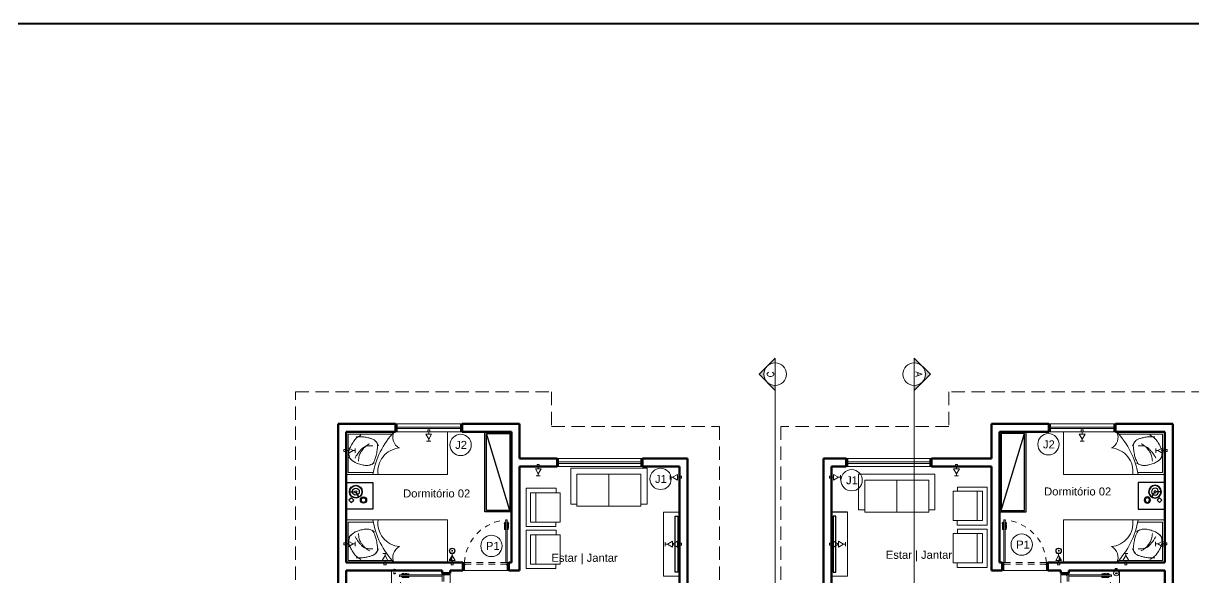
# Model space of a CAD drawing. Header units: inches. Extents: x 179605 to 179710, y 9196007 to 9196046.
# Drawn here: x 179658.79 to 179680.73, y 9196035.99 to 9196046.38 of the extents above; entities that cross this region are included whole.
import ezdxf
from ezdxf.enums import TextEntityAlignment as Align

# ---------------------------------------------------------------- set-up
doc = ezdxf.new("R2010")
doc.units = ezdxf.units.IN
doc.header["$MEASUREMENT"] = 0
for name, pattern in [('CONTINU', [0]), ('DASHED2', [0.375, 0.25, -0.125]), ('HIDDEN', [0.375, 0.25, -0.125]), ('HIDDEN2', [0.1875, 0.125, -0.0625])]:
    doc.linetypes.add(name, pattern=pattern)
for name, color, linetype, lineweight in [('ESQUADRIA', 7, 'Continuous', 5), ('PAREDE', 7, 'Continuous', 50), ('PISO', 7, 'Continuous', 5), ('PROJEÇÃO', 7, 'DASHED2', 0), ('SÍMBOLO', 7, 'Continuous', 5)]:
    doc.layers.add(name, color=color, linetype=linetype, lineweight=lineweight)
for name, color, linetype in [('ILUMINAÇÃO', 3, 'Continuous'), ('LAYOUT', 7, 'CONTINU'), ('PTO', 1, 'Continuous'), ('TEXTO', 250, 'Continuous')]:
    doc.layers.add(name, color=color, linetype=linetype)
doc.styles.add('ARCAD2', font='romand.shx')
doc.styles.add('R_60_1-100', font='swissl.ttf', dxfattribs={"height": 0.15})
doc.styles.add('R_80_1-75', font='swissl.ttf', dxfattribs={"height": 0.15})
doc.styles.get("Standard").update_dxf_attribs({"font": ''})
doc.styles.get('STANDARD').set_extended_font_data('txt.shx')

# ---------------------------------------------------------------- blocks, each defined once
blk = doc.blocks.new('PORTA80_PB')
at = {"layer": 'ESQUADRIA'}
for p, q in [((0.004, 0.896), (0, 0.876)), ((0.011, 0.896), (0.004, 0.896)), ((0.02, 0.906), (0.013, 0.906)), ((0.02, 0.906), (0.02, 0.776)), ((0.03, 0.896), (0.02, 0.896)), ((0.055, 0.896), (0.065, 0.896)), ((0.065, 0.906), (0.065, 0.776)), ((0.065, 0.906), (0.073, 0.906)), ((0.074, 0.896), (0.081, 0.896)), ((0.081, 0.896), (0.085, 0.876)), ((0.008, 0.876), (0, 0.876)), ((0.03, 0.876), (0.02, 0.876)), ((0.055, 0.876), (0.065, 0.876)), ((0.077, 0.876), (0.085, 0.876)), ((0.83, 0), (0.03, 0))]:
    blk.add_line(p, q, dxfattribs=at)
for points in [[(0.03, 0.15), (0.055, 0.15), (0.055, 0.95), (0.03, 0.95)], [(0, 0), (0.03, 0), (0.03, 0.15), (0, 0.15)], [(0.04, 0.11), (0.03, 0.11), (0.03, 0.12), (0.04, 0.12)], [(0.82, 0.12), (0.83, 0.12), (0.83, 0.11), (0.82, 0.11)], [(0.83, 0), (0.86, 0), (0.86, 0.15), (0.83, 0.15)]]:
    blk.add_lwpolyline(points, close=True, dxfattribs=at)
at = {"layer": 'ESQUADRIA', "linetype": 'HIDDEN2'}
blk.add_lwpolyline([(0.03, 0.12), (0.83, 0.12), (0.83, 0.15), (0.03, 0.15)], close=True, dxfattribs=at)
at = {"layer": 'ESQUADRIA'}
for centre, radius, start, end in [((0.433, 0.826), 0.428, 169.2602, 186.6551), ((-0.348, 0.826), 0.428, 353.3449, 10.7398), ((0.014, 0.777), 0.00614, 187.1872, 352.0859), ((0.071, 0.777), 0.00614, 187.9141, 352.8128)]:
    blk.add_arc(centre, radius, start, end, dxfattribs=at)
at = {"layer": 'ESQUADRIA', "linetype": 'HIDDEN', "ltscale": 0.4}
blk.add_arc((-0.015, 0.105), 0.847, 3.0716, 86.9284, dxfattribs=at)
blk = doc.blocks.new('A$C786F5E89')
at = {"layer": 'LAYOUT', "lineweight": 20}
for p, q in [((0.04, 1.86), (0.04, 1.032)), ((0.76, 1.86), (0.04, 1.86)), ((0.76, 1.393), (0.76, 1.86))]:
    blk.add_line(p, q, dxfattribs=at)
blk.add_lwpolyline([(0.8, 1.9), (0, 1.9), (0, 0), (0.8, 0)], close=True, dxfattribs=at)
for points in [[(0.056, 1.621, -0.050543), (0.118, 1.708, -0.064376), (0.181, 1.763, -0.03352), (0.264, 1.811, -0.039598), (0.339, 1.841, -0.109626), (0.414, 1.847, -0.0754), (0.518, 1.817)], [(0.473, 1.846, -0.057152), (0.551, 1.763, -0.075208), (0.591, 1.687, -0.030275), (0.617, 1.599, -0.036967), (0.628, 1.524, -0.089016), (0.621, 1.457, -0.061822), (0.582, 1.369)], [(0.092, 1.712, 0.034352), (0.089, 1.61, 0.04249), (0.1, 1.528, 0.015911), (0.117, 1.457, 0.020937), (0.135, 1.403, 0.121269), (0.173, 1.348, 0.080025), (0.259, 1.293)], [(0.222, 1.46, -0.040593), (0.263, 1.524, -0.055645), (0.3, 1.564, -0.015363), (0.335, 1.591, -0.01263), (0.378, 1.622, -0.082628), (0.447, 1.653, -0.061291), (0.547, 1.668)], [(0.261, 1.401, -0.103492), (0.27, 1.53, -0.14369), (0.32, 1.609, -0.007817), (0.364, 1.647, -0.010698), (0.398, 1.674, -0.020146), (0.437, 1.701, -0.015912), (0.489, 1.732)], [(0.609, 1.408, -0.033461), (0.514, 1.359, -0.04596), (0.44, 1.335, -0.01901), (0.342, 1.317, -0.025886), (0.269, 1.31, -0.088683), (0.213, 1.317, -0.020726), (0.178, 1.33)]]:
    blk.add_lwpolyline(points, format="xyb", dxfattribs=at)
for centre, radius, start, end in [((1.063, -0.127), 1.549, 99.7881, 133.342), ((0.741, 0.862), 0.442, 82.301, 175.0186), ((0.1, 0.8), 0.224, 26.5651, 116.5651)]:
    blk.add_arc(centre, radius, start, end, dxfattribs=at)
blk = doc.blocks.new('A$C73877B83')
at = {"layer": 'LAYOUT'}
for p, q in [((0.275, 0.243), (0.187, 0.192)), ((0.171, 0.063), (0.171, 0.165))]:
    blk.add_line(p, q, dxfattribs=at)
for points in [[(0.5, 0), (0, 0), (0, 0.5), (0.5, 0.5)], [(0.286, 0.1), (0.33, 0.053), (0.375, 0.096), (0.331, 0.143)]]:
    blk.add_lwpolyline(points, close=True, dxfattribs=at)
for centre, radius in [((0.171, 0.183), 0.12), ((0.171, 0.183), 0.114), ((0.171, 0.183), 0.0646), ((0.327, 0.327), 0.059), ((0.327, 0.327), 0.043), ((0.171, 0.183), 0.0184)]:
    blk.add_circle(centre, radius, dxfattribs=at)
blk = doc.blocks.new('A$C161E2D06')
at = {"layer": 'LAYOUT'}
blk.add_line((0.03, 1.47), (0.47, 0.03), dxfattribs=at)
for points in [[(0, 1.5), (0.5, 1.5), (0.5, 0), (0, 0)], [(0.03, 1.47), (0.47, 1.47), (0.47, 0.03), (0.03, 0.03)]]:
    blk.add_lwpolyline(points, close=True, dxfattribs=at)
blk = doc.blocks.new('A$C39A72CA2')
at = {"layer": 'ESQUADRIA'}
for points in [[(0, 0), (0.03, 0), (0.03, 0.15), (0, 0.15)], [(1.22, 0), (0.03, 0), (0.03, 0.15), (1.22, 0.15)], [(0.03, 0.058), (1.22, 0.058), (1.22, 0.088), (0.03, 0.088)], [(1.22, 0), (1.25, 0), (1.25, 0.15), (1.22, 0.15)]]:
    blk.add_lwpolyline(points, close=True, dxfattribs=at)
blk = doc.blocks.new('A$C4C83112E')
at = {"layer": 'ESQUADRIA'}
for points in [[(0.03, 0), (0, 0), (0, 0.15), (0.03, 0.15)], [(0.03, 0), (1.57, 0), (1.57, 0.15), (0.03, 0.15)], [(1.57, 0.058), (0.03, 0.058), (0.03, 0.088), (1.57, 0.088)], [(1.6, 0), (1.57, 0), (1.57, 0.15), (1.6, 0.15)]]:
    blk.add_lwpolyline(points, close=True, dxfattribs=at)
blk = doc.blocks.new('A$C71760755')
at = {"layer": 'LAYOUT', "lineweight": 20}
for p, q in [((0, 0.05), (0, 0.88)), ((0, 0.88), (1.76, 0.88)), ((1.76, 0.88), (1.76, 0.05)), ((0.14, 0), (0.14, 0.74)), ((0.14, 0.74), (1.62, 0.74)), ((0.88, 0.74), (0.88, 0)), ((1.62, 0.74), (1.62, 0)), ((0.14, 0.05), (0, 0.05)), ((1.62, 0.05), (1.76, 0.05)), ((0.14, 0), (1.62, 0))]:
    blk.add_line(p, q, dxfattribs=at)
blk = doc.blocks.new('A$C62A36329')
at = {"layer": 'LAYOUT', "lineweight": 20}
for p, q in [((0, 0.802), (0, 0.102)), ((0.899, 0.802), (0, 0.802)), ((0.1, 0.102), (0.1, 0.695)), ((0.1, 0.695), (0.789, 0.695)), ((0.1, 0.569), (0.789, 0.569)), ((0.789, 0.695), (0.789, 0.096)), ((0.899, 0.096), (0.899, 0.802)), ((0, 0.102), (0.1, 0.102)), ((0.1, 0), (0.1, 0.102)), ((0.789, 0), (0.1, 0)), ((0.789, 0.096), (0.789, 0)), ((0.789, 0.096), (0.899, 0.096))]:
    blk.add_line(p, q, dxfattribs=at)
blk = doc.blocks.new('A$C706E4DCE')
at = {"layer": 'LAYOUT'}
for p, q in [((0, 0), (0, 0.05)), ((0, 0.05), (1.046, 0.05)), ((1.046, 0), (0, 0)), ((0.046, 0.073), (0.03, 0.05)), ((0.067, 0.082), (0.979, 0.082)), ((1, 0.073), (1.016, 0.05)), ((1.046, 0.05), (1.046, 0))]:
    blk.add_line(p, q, dxfattribs=at)
for centre, start, end in [((0.067, 0.052), 90, 135), ((0.979, 0.052), 45, 90)]:
    blk.add_arc(centre, 0.03, start, end, dxfattribs=at)
blk = doc.blocks.new('TTA30')
at = {"lineweight": 5}
for p, q in [((-0.139, 0.34), (0, 0.58)), ((-0.1, 0.68), (0.1, 0.68)), ((0, 0.68), (0, 0.58)), ((0.139, 0.34), (0, 0.58)), ((-0.139, 0.1), (0, 0.34)), ((-0.139, 0.34), (0.139, 0.34)), ((-0.139, 0.1), (0.139, 0.1)), ((-0.05, 0), (-0.05, -0.1)), ((-0.05, 0), (0.05, 0)), ((0.139, 0.1), (0, 0.34)), ((0, 0.1), (0, 0)), ((0.05, 0), (0.05, -0.1)), ((-0.05, -0.1), (0.05, -0.1))]:
    blk.add_line(p, q, dxfattribs=at)
blk = doc.blocks.new('ta30')
at = {"lineweight": 5}
for p, q in [((-0.139, 0.1), (0, 0.34)), ((-0.139, 0.1), (0.139, 0.1)), ((-0.1, 0.44), (0.1, 0.44)), ((-0.05, 0), (-0.05, -0.1)), ((-0.05, 0), (0.05, 0)), ((0, 0.44), (0, 0.34)), ((0.139, 0.1), (0, 0.34)), ((0, 0.1), (0, 0)), ((0.05, 0), (0.05, -0.1)), ((-0.05, -0.1), (0.05, -0.1))]:
    blk.add_line(p, q, dxfattribs=at)
blk = doc.blocks.new('TA100')
at = {"lineweight": 5}
for p, q in [((-0.139, 0.1), (0, 0.34)), ((-0.139, 0.1), (0, 0.1)), ((-0.1, 0.44), (0.1, 0.44)), ((-0.05, 0), (0.05, 0)), ((-0.05, 0), (-0.05, -0.1)), ((0, 0.44), (0, 0.34)), ((0.139, 0.1), (0, 0.34)), ((0, 0.1), (0, 0)), ((0, 0.1), (0.139, 0.1)), ((0.05, 0), (0.05, -0.1)), ((-0.05, -0.1), (0.05, -0.1))]:
    blk.add_line(p, q, dxfattribs=at)
blk.add_solid([(0, 0.1), (0, 0.34), (-0.139, 0.1)], dxfattribs=at)
blk = doc.blocks.new('INTERRUP SIMP 1 TC')
at = {"lineweight": 5}
for p, q in [((-5, 2.5), (-5, -2.5)), ((0, 2.5), (-5, 2.5)), ((0, 2.5), (0, -2.5)), ((0, -2.5), (-5, -2.5)), ((0, 0), (0, 0))]:
    blk.add_line(p, q, dxfattribs=at)
at = {"lineweight": 5, "ltscale": 0.5}
blk.add_circle((6.3, 0), 6.33, dxfattribs=at)

msp = doc.modelspace()

# ---------------------------------------------------------------- hatches: boundary and pattern name
at = {"layer": 'SÍMBOLO'}
h = msp.add_hatch(color=256, dxfattribs=at)
edge = h.paths.add_edge_path()
edge.add_line((179672.889, 9196039.591), (179672.889, 9196039.498))
edge.add_line((179672.889, 9196039.498), (179672.585, 9196039.802))
edge.add_line((179672.585, 9196039.802), (179672.889, 9196040.105))
edge.add_line((179672.889, 9196040.105), (179672.889, 9196040.013))
edge.add_arc((179672.889, 9196039.802), 0.211, 450, 630)
h = msp.add_hatch(color=256, dxfattribs=at)
edge = h.paths.add_edge_path()
edge.add_line((179675.496, 9196039.591), (179675.496, 9196039.498))
edge.add_line((179675.496, 9196039.498), (179675.799, 9196039.802))
edge.add_line((179675.799, 9196039.802), (179675.496, 9196040.105))
edge.add_line((179675.496, 9196040.105), (179675.496, 9196040.013))
edge.add_arc((179675.496, 9196039.802), 0.211, -90, 90, ccw=False)

# ---------------------------------------------------------------- linework, layer by layer
at = {"color": 102, "lineweight": 40}
msp.add_lwpolyline([(179604.631, 9196046.38), (179691.875, 9196046.38), (179691.875, 9196006.604), (179604.631, 9196006.604)], close=True, dxfattribs=at)
at = {"layer": 'ILUMINAÇÃO'}
for centre in [(179666.834, 9196036.49), (179678.204, 9196036.49)]:
    msp.add_circle(centre, 0.0495, dxfattribs=at)
at = {"layer": 'LAYOUT', "lineweight": 20}
for p, q in [((179670.794, 9196037.215), (179670.794, 9196036.015)), ((179671.094, 9196037.215), (179670.794, 9196037.215)), ((179674.244, 9196037.215), (179674.244, 9196036.015)), ((179671.094, 9196036.015), (179670.794, 9196036.015)), ((179673.944, 9196036.015), (179674.244, 9196036.015))]:
    msp.add_line(p, q, dxfattribs=at)
at = {"layer": 'LAYOUT'}
msp.add_line((179674.244, 9196037.215), (179673.944, 9196037.215), dxfattribs=at)
at = {"layer": 'PAREDE'}
for p, q in [((179664.694, 9196038.869), (179664.694, 9196036.119)), ((179664.694, 9196038.869), (179665.769, 9196038.869)), ((179665.769, 9196038.869), (179665.769, 9196038.719)), ((179667.019, 9196038.869), (179668.094, 9196038.869)), ((179667.019, 9196038.869), (179667.019, 9196038.719)), ((179668.094, 9196038.869), (179668.094, 9196038.219)), ((179676.944, 9196038.869), (179676.944, 9196038.219)), ((179678.019, 9196038.869), (179676.944, 9196038.869)), ((179678.019, 9196038.869), (179678.019, 9196038.719)), ((179680.344, 9196038.869), (179679.269, 9196038.869)), ((179679.269, 9196038.869), (179679.269, 9196038.719)), ((179680.344, 9196038.869), (179680.344, 9196036.119)), ((179664.844, 9196038.719), (179664.844, 9196036.269)), ((179664.844, 9196038.719), (179665.769, 9196038.719)), ((179667.019, 9196038.719), (179667.944, 9196038.719)), ((179667.944, 9196038.719), (179667.944, 9196036.269)), ((179677.094, 9196038.719), (179677.094, 9196036.269)), ((179678.019, 9196038.719), (179677.094, 9196038.719)), ((179680.194, 9196038.719), (179679.269, 9196038.719)), ((179680.194, 9196038.719), (179680.194, 9196036.269)), ((179668.799, 9196038.219), (179668.094, 9196038.219)), ((179668.799, 9196038.219), (179668.799, 9196038.069)), ((179671.244, 9196038.219), (179670.399, 9196038.219)), ((179670.399, 9196038.219), (179670.399, 9196038.069)), ((179671.244, 9196038.219), (179671.244, 9196033.119)), ((179673.794, 9196038.219), (179673.794, 9196033.119)), ((179673.794, 9196038.219), (179674.219, 9196038.219)), ((179674.219, 9196038.219), (179674.219, 9196038.069)), ((179675.819, 9196038.219), (179676.944, 9196038.219)), ((179675.819, 9196038.219), (179675.819, 9196038.069)), ((179668.094, 9196038.069), (179668.094, 9196036.119)), ((179668.799, 9196038.069), (179668.094, 9196038.069)), ((179671.094, 9196038.069), (179670.399, 9196038.069)), ((179671.094, 9196038.069), (179671.094, 9196033.269)), ((179673.944, 9196038.069), (179673.944, 9196033.269)), ((179673.944, 9196038.069), (179674.219, 9196038.069)), ((179675.819, 9196038.069), (179676.944, 9196038.069)), ((179676.944, 9196038.069), (179676.944, 9196036.119)), ((179664.694, 9196036.119), (179664.694, 9196034.419)), ((179664.844, 9196036.269), (179667.034, 9196036.269)), ((179664.844, 9196036.119), (179664.844, 9196034.419)), ((179664.844, 9196036.119), (179666.644, 9196036.119)), ((179666.644, 9196036.119), (179666.644, 9196036.069)), ((179666.794, 9196036.119), (179666.794, 9196036.069)), ((179666.794, 9196036.119), (179667.034, 9196036.119)), ((179667.034, 9196036.269), (179667.034, 9196036.119)), ((179667.894, 9196036.269), (179667.894, 9196036.119)), ((179667.894, 9196036.269), (179667.944, 9196036.269)), ((179667.894, 9196036.119), (179668.094, 9196036.119)), ((179677.144, 9196036.119), (179676.944, 9196036.119)), ((179677.144, 9196036.269), (179677.094, 9196036.269)), ((179677.144, 9196036.269), (179677.144, 9196036.119)), ((179678.004, 9196036.269), (179678.004, 9196036.119)), ((179680.194, 9196036.269), (179678.004, 9196036.269)), ((179678.244, 9196036.119), (179678.004, 9196036.119)), ((179678.244, 9196036.119), (179678.244, 9196036.069)), ((179678.394, 9196036.119), (179678.394, 9196036.069)), ((179680.194, 9196036.119), (179678.394, 9196036.119)), ((179680.194, 9196036.119), (179680.194, 9196034.419)), ((179680.344, 9196036.119), (179680.344, 9196034.419)), ((179666.644, 9196036.069), (179666.794, 9196036.069)), ((179678.394, 9196036.069), (179678.244, 9196036.069))]:
    msp.add_line(p, q, dxfattribs=at)
at = {"layer": 'PISO'}
for p, q in [((179665.694, 9196036.119), (179665.694, 9196035.319)), ((179679.344, 9196036.119), (179679.344, 9196035.319))]:
    msp.add_line(p, q, dxfattribs=at)
at = {"layer": 'PROJEÇÃO'}
for points in [[(179671.844, 9196028.219), (179671.844, 9196022.019), (179663.894, 9196022.019), (179663.894, 9196025.919), (179663.894, 9196025.919), (179663.894, 9196026.519), (179663.894, 9196026.519), (179663.894, 9196030.419), (179663.894, 9196030.419), (179663.894, 9196031.069), (179663.894, 9196031.069), (179663.894, 9196034.969), (179663.894, 9196034.969), (179663.894, 9196035.569), (179663.894, 9196035.569), (179663.894, 9196039.469), (179668.694, 9196039.469), (179668.694, 9196038.819), (179671.844, 9196038.819), (179671.844, 9196033.269)], [(179672.994, 9196028.219), (179672.994, 9196022.019), (179680.944, 9196022.019), (179680.944, 9196025.919), (179680.944, 9196025.919), (179680.944, 9196026.469), (179680.944, 9196026.469), (179680.944, 9196030.419), (179680.944, 9196030.419), (179680.944, 9196031.069), (179680.944, 9196031.069), (179680.944, 9196034.969), (179680.944, 9196034.969), (179680.944, 9196035.569), (179680.944, 9196035.569), (179680.944, 9196039.469), (179676.144, 9196039.469), (179676.144, 9196038.819), (179672.994, 9196038.819), (179672.994, 9196033.269)]]:
    msp.add_lwpolyline(points, dxfattribs=at)
at = {"layer": 'SÍMBOLO'}
for p, q in [((179672.587, 9196039.802), (179672.889, 9196040.105)), ((179672.889, 9196040.105), (179672.889, 9196040.013)), ((179675.799, 9196039.802), (179675.496, 9196040.105)), ((179675.496, 9196040.105), (179675.496, 9196040.013)), ((179672.889, 9196040.013), (179672.889, 9196039.591)), ((179675.496, 9196040.013), (179675.496, 9196039.591)), ((179672.889, 9196039.498), (179672.587, 9196039.802)), ((179675.496, 9196039.498), (179675.799, 9196039.802)), ((179672.889, 9196039.591), (179672.889, 9196039.498)), ((179672.889, 9196039.498), (179672.889, 9196021.052)), ((179675.496, 9196039.591), (179675.496, 9196039.498)), ((179675.496, 9196039.498), (179675.496, 9196021.052))]:
    msp.add_line(p, q, dxfattribs=at)
for centre, radius in [((179672.889, 9196039.802), 0.211), ((179675.496, 9196039.802), 0.211), ((179666.992, 9196038.476), 0.2), ((179678.013, 9196038.487), 0.2), ((179670.74, 9196037.839), 0.2), ((179674.322, 9196037.814), 0.2), ((179667.57, 9196036.582), 0.2), ((179677.511, 9196036.607), 0.2)]:
    msp.add_circle(centre, radius, dxfattribs=at)
for centre, start, end in [((179672.889, 9196039.802), 90, 270), ((179675.496, 9196039.802), 270, 90)]:
    msp.add_arc(centre, 0.211, start, end, dxfattribs=at)

# ---------------------------------------------------------------- block references
at = {"layer": 'ESQUADRIA'}
for name, p, rotation in [('A$C39A72CA2', (179667.019, 9196038.869), 180), ('PORTA80_PB', (179678.244, 9196036.069), 270)]:
    msp.add_blockref(name, p, dxfattribs=dict(at, rotation=rotation))
at = {"layer": 'ESQUADRIA', "xscale": -1}
for name, p, rotation in [('A$C39A72CA2', (179678.019, 9196038.869), 180), ('PORTA80_PB', (179666.794, 9196036.069), 90)]:
    msp.add_blockref(name, p, dxfattribs=dict(at, rotation=rotation))
at = {"layer": 'ESQUADRIA'}
for name, p in [('A$C4C83112E', (179668.799, 9196038.069)), ('A$C4C83112E', (179674.219, 9196038.069)), ('PORTA80_PB', (179677.144, 9196036.119))]:
    msp.add_blockref(name, p, dxfattribs=at)
at = {"layer": 'ESQUADRIA', "xscale": -1}
msp.add_blockref('PORTA80_PB', (179667.894, 9196036.119), dxfattribs=at)
at = {"layer": 'ILUMINAÇÃO', "lineweight": 5, "ltscale": 0.5, "xscale": 0.0078125, "yscale": 0.0078125, "zscale": 0.0078125, "rotation": 270}
msp.add_blockref('INTERRUP SIMP 1 TC', (179679.284, 9196036.119), dxfattribs=at)
at = {"layer": 'LAYOUT', "lineweight": 20, "xscale": -1, "rotation": 90}
for name, p in [('A$C786F5E89', (179666.744, 9196038.719)), ('A$C73877B83', (179680.194, 9196037.769))]:
    msp.add_blockref(name, p, dxfattribs=at)
at = {"layer": 'LAYOUT'}
for name, p, rotation in [('A$C161E2D06', (179667.944, 9196038.719), 180), ('A$C706E4DCE', (179671.013, 9196037.138), 270)]:
    msp.add_blockref(name, p, dxfattribs=dict(at, rotation=rotation))
at = {"layer": 'LAYOUT', "xscale": -1}
for name, p, rotation in [('A$C161E2D06', (179677.094, 9196038.719), 180), ('A$C706E4DCE', (179674.026, 9196037.138), 90), ('A$C786F5E89', (179678.294, 9196036.269), 270)]:
    msp.add_blockref(name, p, dxfattribs=dict(at, rotation=rotation))
at = {"layer": 'LAYOUT', "lineweight": 20}
for name, p, rotation in [('A$C786F5E89', (179678.294, 9196038.719), 270), ('A$C73877B83', (179664.844, 9196037.769), 270), ('A$C786F5E89', (179666.744, 9196036.269), 90)]:
    msp.add_blockref(name, p, dxfattribs=dict(at, rotation=rotation))
for p, xscale, yscale, zscale in [((179669.06, 9196037.325), 0.8108108108234866, 0.8108108108234866, 0.8108108108234866), ((179675.881, 9196037.215), -0.8108108108234866, 0.8108108108234876, 0.8108108108234876)]:
    msp.add_blockref('A$C71760755', p, dxfattribs=dict(at, xscale=xscale, yscale=yscale, zscale=zscale))
for p, xscale, yscale, zscale, rotation in [((179668.858, 9196036.948), 0.7984101735055447, 0.7984101735055447, 0.7984101735055447, 90), ((179676.224, 9196037.686), 0.7984101729913521, 0.7984101729913521, 0.7984101729913521, 270), ((179668.858, 9196036.157), 0.7984101735055447, 0.7984101735055447, 0.7984101735055447, 90), ((179676.224, 9196036.894), 0.7984101729913521, 0.7984101729913521, 0.7984101729913521, 270)]:
    msp.add_blockref('A$C62A36329', p, dxfattribs=dict(at, xscale=xscale, yscale=yscale, zscale=zscale, rotation=rotation))
at = {"layer": 'PTO'}
for name, p, xscale, yscale, zscale, rotation in [('ta30', (179666.394, 9196038.719), 0.3906251953034036, 0.3906251953034036, 0.3906251953034036, 180), ('ta30', (179678.644, 9196038.719), -0.3906251953034036, 0.3906251953034036, 0.3906251953034036, 180), ('ta30', (179664.841, 9196038.369), 0.3906251953034037, 0.3906251953034037, 0.3906251953034037, 270), ('ta30', (179680.197, 9196038.369), -0.3906251953034037, 0.3906251953034037, 0.3906251953034037, 90), ('ta30', (179668.447, 9196038.069), -0.3906251953034036, 0.3906251953034036, 0.3906251953034036, 180), ('ta30', (179676.29, 9196038.069), 0.3906251953034036, 0.3906251953034036, 0.3906251953034036, 180), ('ta30', (179671.094, 9196037.869), -0.3906251953034036, 0.3906251953034036, 0.3906251953034036, 90.00000000000007), ('ta30', (179673.944, 9196037.869), 0.3906251953034036, 0.3906251953034036, 0.3906251953034036, 269.9999999999999), ('ta30', (179664.844, 9196036.619), 0.3906251953034037, 0.3906251953034037, 0.3906251953034037, 270), ('TTA30', (179671.094, 9196036.615), -0.3906251953034037, 0.3906251953034037, 0.3906251953034037, 90), ('TTA30', (179673.944, 9196036.615), 0.3906251953034037, 0.3906251953034037, 0.3906251953034037, 270), ('ta30', (179680.194, 9196036.619), -0.3906251953034037, 0.3906251953034037, 0.3906251953034037, 90)]:
    msp.add_blockref(name, p, dxfattribs=dict(at, xscale=xscale, yscale=yscale, zscale=zscale, rotation=rotation))
for name, p, xscale, yscale, zscale in [('ta30', (179665.574, 9196036.269), 0.3906251953034036, 0.3906251953034036, 0.3906251953034036), ('TA100', (179666.834, 9196036.269), 0.3906251953034037, 0.3906251953034037, 0.3906251953034037), ('TA100', (179678.204, 9196036.269), -0.3906251953034037, 0.3906251953034037, 0.3906251953034037), ('ta30', (179679.464, 9196036.269), -0.3906251953034036, 0.3906251953034036, 0.3906251953034036)]:
    msp.add_blockref(name, p, dxfattribs=dict(at, xscale=xscale, yscale=yscale, zscale=zscale))

# ---------------------------------------------------------------- texts
at = {"layer": 'ILUMINAÇÃO', "text_generation_flag": 2}
msp.add_text('CH', height=0.0195, rotation=180, dxfattribs=at).set_placement((179665.738, 9196036.148))
at = {"layer": 'ILUMINAÇÃO'}
msp.add_text('CH', height=0.0195, rotation=180, dxfattribs=at).set_placement((179679.301, 9196036.148))
at = {"layer": 'ILUMINAÇÃO', "extrusion": (0, 0, -1), "char_height": 0.0254, "attachment_point": 1}
for s, insert, text_direction in [('a', (179666.843, 9196036.508), (-1, 0, 0)), ('ch', (179665.732, 9196036.053), (1, 0, 0))]:
    msp.add_mtext_dynamic_manual_height_columns(s, width=0.02718, gutter_width=1, heights=[0], dxfattribs=dict(at, insert=insert, text_direction=text_direction))
at = {"layer": 'ILUMINAÇÃO', "insert": (179678.195, 9196036.508), "char_height": 0.0254, "attachment_point": 1}
msp.add_mtext_dynamic_manual_height_columns('a', width=0.02718, gutter_width=1, heights=[0], dxfattribs=at)
at = {"layer": 'ILUMINAÇÃO', "insert": (179679.306, 9196036.053), "char_height": 0.0254, "attachment_point": 1, "rotation": 180}
msp.add_mtext_dynamic_manual_height_columns('ch', width=0.02718, gutter_width=1, heights=[0], dxfattribs=at)
at = {"layer": 'SÍMBOLO', "style": 'R_80_1-75'}
for s, p in [('J2', (179666.889, 9196038.401)), ('J2', (179677.91, 9196038.411)), ('J1', (179670.637, 9196037.764)), ('J1', (179674.219, 9196037.739)), ('P1', (179667.466, 9196036.507)), ('P1', (179677.408, 9196036.532))]:
    msp.add_text(s, height=0.15, dxfattribs=at).set_placement(p)
at = {"layer": 'SÍMBOLO', "style": 'ARCAD2'}
for tag, rotation, p in [('C', 90, (179672.8, 9196039.799)), ('A', 270, (179675.584, 9196039.804))]:
    msp.add_attdef(tag, text='', height=0.123, rotation=rotation, dxfattribs=at).set_placement(p, align=Align.MIDDLE)
at = {"layer": 'TEXTO', "style": 'R_60_1-100'}
for s, p in [('Dormitório 02', (179665.914, 9196037.491)), ('Dormitório 02', (179677.932, 9196037.528)), ('Estar | Jantar', (179668.695, 9196036.284)), ('Estar | Jantar', (179674.964, 9196036.34))]:
    msp.add_text(s, height=0.15, dxfattribs=at).set_placement(p)

doc.saveas('drawing.dxf')
